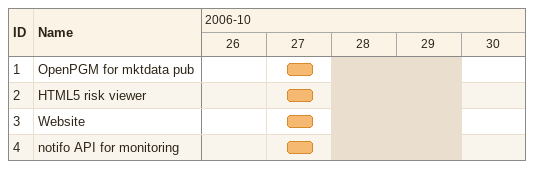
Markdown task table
| ID | Task | Start | Finish |
|---|---|---|---|
| 1 | OpenPGM for mktdata pub | 2006-10-27 | 2006-10-27 |
| 2 | HTML5 risk viewer | 2006-10-27 | 2006-10-27 |
| 3 | Website | 2006-10-27 | 2006-10-27 |
| 4 | notifo API for monitoring | 2006-10-27 | 2006-10-27 |
